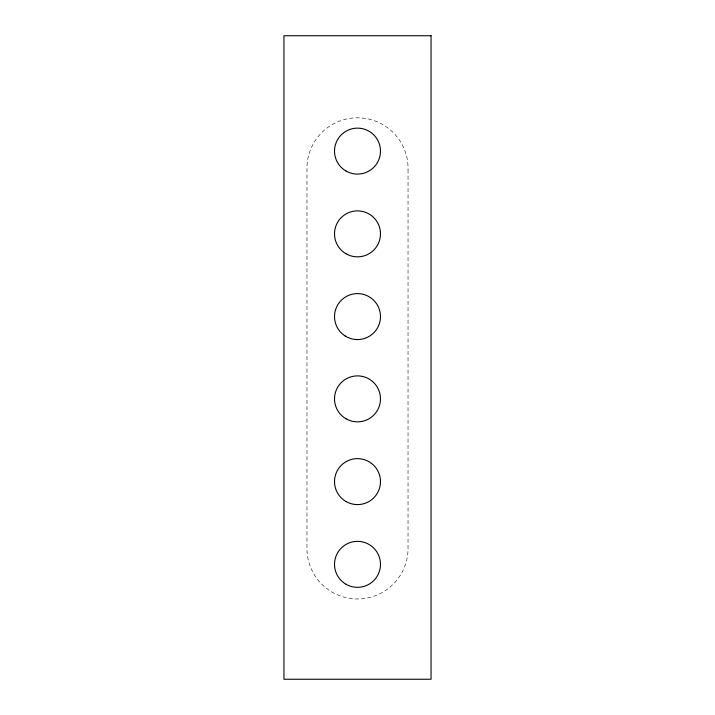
<?xml version="1.0" encoding="UTF-8"?>
<svg xmlns="http://www.w3.org/2000/svg" width="715" height="715" viewBox="0 0 715 715"><rect width="100%" height="100%" fill="white"/><g stroke="black" fill="none" stroke-linecap="round" stroke-linejoin="round"><path stroke-width="0.54" stroke-dasharray="3.58 2.68" d="M408.042 169.652L408.033 546.814A50.559 50.559 0 0 1 359.091 598.938A50.559 50.559 0 0 1 306.967 549.996L306.958 167.078A50.559 50.559 0 0 1 358.787 117.823A50.559 50.559 0 0 1 408.042 169.652"/><path stroke-width="1.07" d="M431.047 35.75L283.953 35.75L283.953 679.25L431.047 679.25L431.047 35.75M346.006 171.019A22.978 22.978 0 0 0 380.478 151.124A22.978 22.978 0 0 0 346.006 131.22A22.978 22.978 0 0 0 346.006 171.019M346.006 253.762A22.978 22.978 0 0 0 380.478 233.859A22.978 22.978 0 0 0 346.006 213.955A22.978 22.978 0 0 0 346.006 253.762M345.193 335.996A22.978 22.978 0 0 0 380.46 317.549A22.978 22.978 0 0 0 346.846 296.225A22.978 22.978 0 0 0 345.193 335.996M346.006 418.767A22.978 22.978 0 0 0 380.478 398.872A22.978 22.978 0 0 0 346.006 378.968A22.978 22.978 0 0 0 346.006 418.767M346.006 501.51A22.978 22.978 0 0 0 380.478 481.606A22.978 22.978 0 0 0 346.006 461.702A22.978 22.978 0 0 0 346.006 501.51M346.006 584.244A22.978 22.978 0 0 0 380.478 564.341A22.978 22.978 0 0 0 346.006 544.437A22.978 22.978 0 0 0 346.006 584.244"/></g></svg>
